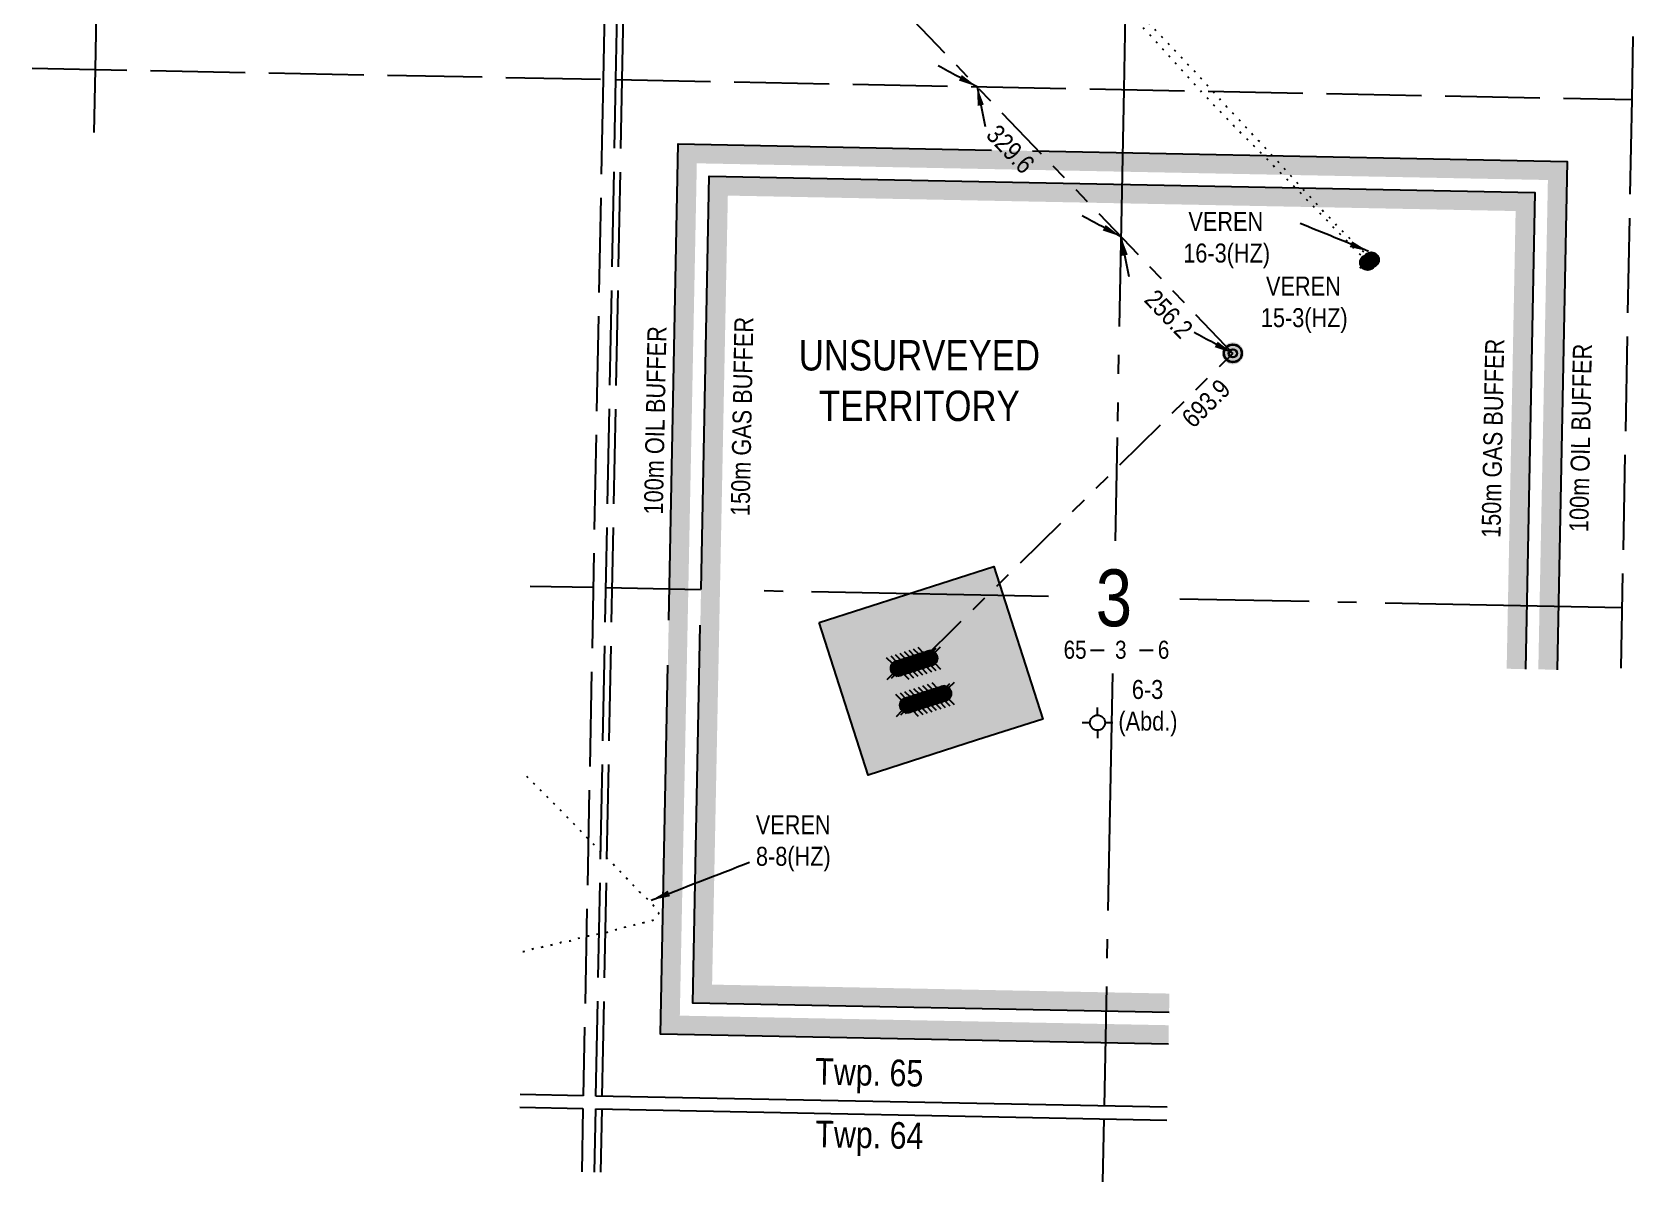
# Model space of a CAD drawing. Extents: x 408473 to 428843, y 6046006 to 6059852.
# Drawn here: x 424690 to 425534, y 6048297 to 6048904 of the extents above; entities that cross this region are included whole.
import ezdxf
from ezdxf.enums import TextEntityAlignment as Align

# ---------------------------------------------------------------- set-up
doc = ezdxf.new("R2010")
doc.units = 0
doc.header["$LTSCALE"] = 5
doc.header["$PDSIZE"] = 0.5
for name, pattern in [('foc-DOT', [1, 0.2, -0.8]), ('foc-DRILLPATH', [14.75, 6, -1.75, 1.75, -1.75, 1.75, -1.75]), ('foc-QUARTERLINE', [33, 25, -3, 2, -3]), ('foc-UNSURVEYED', [12.5, 10, -2.5])]:
    doc.linetypes.add(name, pattern=pattern)
for name, color, linetype in [('10', 1, 'Continuous'), ('9', 3, 'Continuous'), ('ABADATA-DRILL', 8, 'foc-DOT'), ('ABADATA-DRILL-T', 8, 'Continuous'), ('AS-TARGET-GAS', 182, 'Continuous'), ('AS-TARGET-GAS-H', 181, 'Continuous'), ('AS-TARGET-OIL', 146, 'Continuous'), ('AS-TARGET-OIL-H', 131, 'Continuous'), ('D-TXT', 6, 'Continuous'), ('L-BD', 7, 'Continuous'), ('L-MON', 1, 'Continuous'), ('L-SECLBL', 7, 'Continuous'), ('L-SECQ', 8, 'foc-QUARTERLINE'), ('L-SECU', 7, 'Continuous'), ('L-UNS-T', 3, 'Continuous'), ('L-USEC', 7, 'foc-UNSURVEYED'), ('P-BUFFER-PURPLE-T', 187, 'Continuous'), ('P-PDRILLPATH', 12, 'foc-DRILLPATH'), ('P-PROPOSED', 10, 'Continuous'), ('P-PROPOSED-H', 21, 'Continuous')]:
    doc.layers.add(name, color=color, linetype=linetype)
doc.styles.add('80CG', font='ARIALN.TTF', dxfattribs={"height": 10})
doc.styles.add('80L', font='ARIALN.TTF', dxfattribs={"height": 10})
doc.styles.add('SIMPLEX', font='ARIALN.TTF')
doc.dimstyles.new('Compass 5 000', dxfattribs={"dimscale": 5, "dimtxt": 9, "dimasz": 2, "dimexe": 0.2, "dimexo": 0.0625, "dimgap": 0.5, "dimtad": 0, "dimtih": 1, "dimtoh": 1, "dimzin": 0, "dimdsep": 46, "dimtxsty": '80CG', "dimcen": 0.1, "dimse1": 1, "dimse2": 1, "dimclrd": 256, "dimclrt": 256, "dimaunit": 1, "dimadec": 4, "dimazin": 0, "dimtfac": 0.06, "dimtofl": 0, "dimtmove": 0, "dimatfit": 1, "dimfxl": 0.2, "dimtolj": 1, "dimtzin": 0, "dimlwd": -1, "dimarcsym": 0})

# ---------------------------------------------------------------- blocks, each defined once
blk = doc.blocks.new('L-SECLBL')
at = {"layer": '9', "color": 7}
for p, q in [((-5.08, -27.83), (-12.29, -27.83)), ((20.7, -27.83), (13.5, -27.83))]:
    blk.add_line(p, q, dxfattribs=at)
at = {"layer": '10', "color": 2, "style": 'SIMPLEX'}
blk.add_attdef('SEC', text='', height=30, dxfattribs=at).set_placement((0, 0), align=Align.MIDDLE)
at = {"layer": '10', "color": 5, "style": '80L'}
blk.add_attdef('TWP', text='', height=9.5, dxfattribs=at).set_placement((-14.43, -27.37), align=Align.MIDDLE_RIGHT)
blk.add_attdef('RGE', text='', height=9.5, dxfattribs=at).set_placement((3.62, -27.37), align=Align.MIDDLE_CENTER)
blk.add_attdef('MER', text='', height=9.5, dxfattribs=at).set_placement((23.17, -27.37), align=Align.MIDDLE_LEFT)
blk = doc.blocks.new('GABD')
for p, q in [((-0.81, 0), (-1.62, 0)), ((0, 0.81), (0, 1.62)), ((1.62, 0), (0.81, 0)), ((0, -0.81), (0, -1.62))]:
    blk.add_line(p, q)
blk.add_circle((0, 0), 0.8)
blk = doc.blocks.new('plbh')
at = {"layer": 'L-MON'}
h = blk.add_hatch(color=255, dxfattribs=at)
h.dxf.hatch_style = 1
edge = h.paths.add_edge_path()
edge.add_arc((0, 0), 1.16, 0, 360)
h = blk.add_hatch(color=256, dxfattribs=at)
h.dxf.hatch_style = 1
h.paths.add_polyline_path([(0.96, 0, 1), (-0.96, 0, 1)])
h.paths.add_polyline_path([(0.91, 0, 1), (-0.91, 0, 1)], flags=16)
h.paths.add_polyline_path([(0.45, 0, -1), (-0.45, 0, -1)], flags=0)
h = blk.add_hatch(color=256, dxfattribs=at)
h.dxf.hatch_style = 1
h.paths.add_polyline_path([(0.45, 0, 1), (-0.45, 0, 1)])
h.paths.add_polyline_path([(0.4, 0, 1), (-0.4, 0, 1)], flags=16)
at = {"layer": 'L-MON', "color": 240}
for radius in [0.96, 0.91, 0.45, 0.4]:
    blk.add_circle((0, 0), radius, dxfattribs=at)
blk = doc.blocks.new('WC')
at = {"layer": 'L-MON'}
h = blk.add_hatch(color=255, dxfattribs=at)
h.dxf.hatch_style = 1
edge = h.paths.add_edge_path()
edge.add_arc((0, 0), 0.9, 0, 360)
at = {"layer": 'L-MON', "color": 240, "flags": 128}
for points in [[(-0.62, 0.5), (-1.23, 1.12)], [(0.52, 0.61), (1.13, 1.21)], [(-1.18, -1.18), (-0.56, -0.57)], [(1.16, -1.18), (0.56, -0.57)]]:
    blk.add_lwpolyline(points, dxfattribs=at)
at = {"layer": 'L-MON', "color": 240}
for radius in [0.8, 0.373]:
    blk.add_circle((0, 0), radius, dxfattribs=at)

msp = doc.modelspace()

# ---------------------------------------------------------------- hatches: boundary and pattern name
at = {"layer": 'ABADATA-DRILL-T'}
h = msp.add_hatch(color=256, dxfattribs=at)
h.dxf.hatch_style = 1
edge = h.paths.add_edge_path()
edge.add_arc((425394.304, 6048782.409), 4, 0, 360)
h = msp.add_hatch(color=256, dxfattribs=at)
h.dxf.hatch_style = 1
edge = h.paths.add_edge_path()
edge.add_arc((425396.219, 6048783.807), 4, 0, 360)
at = {"layer": 'AS-TARGET-GAS-H'}
h = msp.add_hatch(color=256, dxfattribs=at)
h.dxf.hatch_style = 1
h.paths.add_polyline_path([(425289.737, 6048396.803), (425289.543, 6048386.804), (425038.274, 6048391.731), (425046.982, 6048827.863), (425482.553, 6048819.322), (425477.624, 6048567.928), (425467.626, 6048568.124), (425472.359, 6048809.52), (425056.781, 6048817.669), (425048.472, 6048401.533)], flags=17)
at = {"layer": 'AS-TARGET-OIL-H'}
h = msp.add_hatch(color=256, dxfattribs=at)
h.dxf.hatch_style = 1
h.paths.add_polyline_path([(425289.413, 6048380.106), (425289.218, 6048370.108), (425021.244, 6048375.362), (425030.619, 6048844.887), (425499.577, 6048835.691), (425494.32, 6048567.6), (425484.322, 6048567.796), (425489.383, 6048825.889), (425040.417, 6048834.693), (425031.441, 6048385.164)])
at = {"layer": 'P-PROPOSED-H'}
h = msp.add_hatch(color=256, dxfattribs=at)
h.dxf.hatch_style = 1
h.paths.add_polyline_path([(425104.942, 6048592.47), (425197.04, 6048622.033), (425222.878, 6048541.538), (425188.022, 6048530.397), (425130.766, 6048512.019)])

# ---------------------------------------------------------------- linework, layer by layer
at = {"layer": 'ABADATA-DRILL', "flags": 128}
for points in [[(424869.76, 6049442.308), (424869.76, 6049442.308), (424869.796, 6049442.291), (424869.858, 6049442.253), (424869.934, 6049442.214), (424870.02, 6049442.173), (424870.123, 6049442.117), (424870.191, 6049442.053), (424870.177, 6049441.996), (424870.112, 6049441.941), (424870.037, 6049441.856), (424869.929, 6049441.774), (424869.781, 6049441.711), (424869.603, 6049441.621), (424869.418, 6049441.544), (424869.301, 6049441.53), (424869.231, 6049441.545), (424869.154, 6049441.546), (424869.064, 6049441.538), (424869.005, 6049441.563), (424869, 6049441.639), (424868.994, 6049441.7), (424868.986, 6049441.786), (424868.975, 6049441.91), (424868.957, 6049442.017), (424868.945, 6049442.094), (424868.915, 6049442.268), (424868.901, 6049442.375), (424868.886, 6049442.468), (424868.864, 6049442.539), (424868.848, 6049442.596), (424868.843, 6049442.659), (424868.854, 6049442.722), (424868.872, 6049442.785), (424868.883, 6049442.835), (424868.877, 6049442.879), (424868.875, 6049442.915), (424868.869, 6049442.942), (424868.859, 6049442.972), (424868.853, 6049443.009), (424868.841, 6049443.053), (424868.824, 6049443.06), (424868.826, 6049442.996), (424868.831, 6049442.9), (424868.832, 6049442.8), (424868.844, 6049442.703), (424868.852, 6049442.606), (424868.848, 6049442.556), (424868.84, 6049442.509), (424868.826, 6049442.463), (424868.822, 6049442.456), (424868.765, 6049442.411), (424868.647, 6049442.383), (424868.471, 6049442.377), (424868.237, 6049442.381), (424867.961, 6049442.393), (424867.641, 6049442.41), (424867.272, 6049442.437), (424866.855, 6049442.462), (424866.403, 6049442.491), (424865.926, 6049442.517), (424865.443, 6049442.543), (424864.944, 6049442.596), (424864.412, 6049442.667), (424863.837, 6049442.741), (424863.222, 6049442.833), (424862.561, 6049442.95), (424861.87, 6049443.083), (424861.143, 6049443.224), (424860.376, 6049443.383), (424859.589, 6049443.548), (424858.842, 6049443.703), (424858.114, 6049443.858), (424857.368, 6049444.022), (424856.584, 6049444.194), (424855.771, 6049444.357), (424854.92, 6049444.511), (424854.046, 6049444.671), (424853.176, 6049444.828), (424852.352, 6049444.968), (424850.72, 6049445.203), (424849.031, 6049445.473), (424847.407, 6049445.769), (424845.954, 6049445.994), (424845.292, 6049446.077), (424844.64, 6049446.15), (424843.968, 6049446.217), (424843.27, 6049446.29), (424842.552, 6049446.398), (424841.804, 6049446.543), (424841.041, 6049446.728), (424840.262, 6049446.933), (424839.475, 6049447.135), (424838.679, 6049447.324), (424837.886, 6049447.503), (424837.092, 6049447.676), (424836.292, 6049447.841), (424835.492, 6049448.004), (424834.698, 6049448.173), (424833.872, 6049448.366), (424833.019, 6049448.559), (424832.156, 6049448.75), (424831.316, 6049448.926), (424830.473, 6049449.11), (424829.616, 6049449.3), (424828.763, 6049449.483), (424827.93, 6049449.656), (424827.133, 6049449.819), (424826.356, 6049449.978), (424825.588, 6049450.126), (424824.814, 6049450.261), (424824.01, 6049450.401), (424823.163, 6049450.564), (424822.276, 6049450.738), (424821.356, 6049450.913), (424820.429, 6049451.081), (424819.526, 6049451.239), (424818.632, 6049451.383), (424817.714, 6049451.528), (424816.827, 6049451.669), (424815.886, 6049451.807), (424815.055, 6049451.917), (424814.273, 6049452.016), (424813.479, 6049452.125), (424812.648, 6049452.255), (424811.83, 6049452.391), (424811.053, 6049452.516), (424810.265, 6049452.625), (424809.423, 6049452.735), (424808.545, 6049452.856), (424807.655, 6049452.987), (424806.79, 6049453.117), (424805.952, 6049453.23), (424805.128, 6049453.35), (424804.304, 6049453.476), (424803.496, 6049453.615), (424802.696, 6049453.768), (424801.905, 6049453.917), (424801.128, 6049454.079), (424800.351, 6049454.251), (424799.548, 6049454.43), (424797.918, 6049454.759), (424797.13, 6049454.881), (424796.375, 6049454.976), (424795.613, 6049455.074), (424794.809, 6049455.183), (424794.004, 6049455.296), (424793.243, 6049455.401), (424792.468, 6049455.526), (424791.664, 6049455.672), (424790.827, 6049455.825), (424789.973, 6049455.982), (424789.136, 6049456.135), (424788.339, 6049456.271), (424787.575, 6049456.406), (424786.817, 6049456.534), (424786.288, 6049456.605), (424785.536, 6049456.673), (424784.744, 6049456.725), (424783.895, 6049456.779), (424782.969, 6049456.863), (424781.982, 6049456.99), (424781.001, 6049457.152), (424780.064, 6049457.317), (424779.191, 6049457.485), (424778.347, 6049457.645), (424777.52, 6049457.794), (424776.713, 6049457.94), (424775.922, 6049458.082), (424775.151, 6049458.221), (424774.39, 6049458.346), (424773.633, 6049458.468), (424772.862, 6049458.593), (424772.084, 6049458.725), (424771.313, 6049458.853), (424771.004, 6049458.906), (424770.592, 6049458.968), (424769.933, 6049459.047), (424769.376, 6049459.018), (424768.882, 6049458.835), (424768.399, 6049458.507), (424767.91, 6049458.08), (424767.455, 6049457.619), (424767.055, 6049457.124), (424766.763, 6049456.543), (424766.641, 6049455.938), (424766.634, 6049455.558), (424766.709, 6049454.82), (424766.867, 6049454.047), (424767.101, 6049453.212), (424767.42, 6049452.295), (424767.811, 6049451.331), (424768.277, 6049450.295), (424768.842, 6049449.197), (424769.516, 6049448.023), (424770.285, 6049446.801), (424771.157, 6049445.524), (424772.104, 6049444.182), (424773.107, 6049442.798), (424774.715, 6049440.643), (424776.5, 6049438.334), (424778.4, 6049435.966), (424780.401, 6049433.453), (424781.758, 6049431.732), (424783.146, 6049429.961), (424784.57, 6049428.11), (424786.035, 6049426.164), (424787.539, 6049424.137), (424789.085, 6049422.05), (424790.663, 6049419.881), (424792.269, 6049417.633), (424793.894, 6049415.36), (424795.575, 6049413.033), (424797.263, 6049410.696), (424798.967, 6049408.339), (424800.749, 6049405.877), (424802.466, 6049403.502), (424804.189, 6049401.145), (424805.966, 6049398.753), (424807.782, 6049396.356), (424809.645, 6049393.936), (424811.528, 6049391.502), (424813.44, 6049389.06), (424815.382, 6049386.608), (424817.304, 6049384.176), (424819.253, 6049381.704), (424821.191, 6049379.229), (424823.139, 6049376.753), (424825.108, 6049374.281), (424827.09, 6049371.838), (424829.112, 6049369.391), (424830.161, 6049368.123), (424832.939, 6049364.778), (424834.427, 6049363.005), (424836.05, 6049361.079), (424839.327, 6049357.191), (424842.233, 6049353.753), (424845.35, 6049350.151), (424848.573, 6049346.547), (424851.764, 6049343.023), (424855.031, 6049339.461), (424858.263, 6049335.964), (424861.55, 6049332.422), (424864.802, 6049328.944), (424868.155, 6049325.46), (424871.495, 6049322.074), (424874.891, 6049318.639), (424878.202, 6049315.274), (424881.585, 6049311.823), (424884.876, 6049308.468), (424888.249, 6049305.004), (424891.552, 6049301.578), (424894.897, 6049298.091), (424898.124, 6049294.697), (424901.446, 6049291.184), (424904.666, 6049287.75), (424907.967, 6049284.221), (424911.197, 6049280.797), (424914.504, 6049277.275), (424917.758, 6049273.847), (424921.154, 6049270.406), (424924.489, 6049267.076), (424927.902, 6049263.655), (424931.228, 6049260.342), (424934.654, 6049256.934), (424937.979, 6049253.598), (424941.359, 6049250.144), (424944.616, 6049246.762), (424947.961, 6049243.272), (424951.228, 6049239.881), (424954.591, 6049236.407), (424957.842, 6049233.056), (424961.204, 6049229.586), (424964.45, 6049226.278), (424967.87, 6049222.863), (424971.192, 6049219.554), (424974.598, 6049216.122), (424977.857, 6049212.818), (424981.26, 6049209.387), (424984.572, 6049206.057), (424987.972, 6049202.62), (424991.227, 6049199.308), (424994.61, 6049195.858), (424997.861, 6049192.513), (425001.24, 6049189.056), (425004.545, 6049185.707), (425007.904, 6049182.23), (425011.095, 6049178.856), (425014.413, 6049175.34), (425017.617, 6049171.947), (425020.928, 6049168.427), (425024.112, 6049165.047), (425027.447, 6049161.554), (425030.751, 6049158.185), (425034.154, 6049154.751), (425037.442, 6049151.389), (425040.791, 6049147.905), (425043.999, 6049144.542), (425047.327, 6049141.039), (425050.57, 6049137.618), (425053.895, 6049134.111), (425057.1, 6049130.761), (425060.459, 6049127.287), (425063.654, 6049123.957), (425066.965, 6049120.431), (425070.152, 6049117.055), (425073.508, 6049113.578), (425076.769, 6049110.226), (425080.169, 6049106.789), (425083.503, 6049103.429), (425086.855, 6049099.949), (425090.069, 6049096.548), (425093.377, 6049093.022), (425096.539, 6049089.549), (425099.765, 6049085.952), (425102.898, 6049082.49), (425106.209, 6049078.97), (425109.442, 6049075.549), (425112.727, 6049072.007), (425115.95, 6049068.58), (425119.295, 6049065.09), (425122.577, 6049061.768), (425126.031, 6049058.389), (425129.391, 6049055.139), (425132.855, 6049051.77), (425136.221, 6049048.483), (425139.665, 6049045.095), (425143.01, 6049041.778), (425146.42, 6049038.354), (425149.711, 6049034.978), (425153.053, 6049031.488), (425156.235, 6049028.018), (425159.445, 6049024.408), (425162.557, 6049020.919), (425165.79, 6049017.328), (425168.983, 6049013.878), (425172.345, 6049010.408), (425175.664, 6049007.088), (425181.496, 6049001.396), (425184.967, 6048998.033), (425188.274, 6048994.818), (425191.749, 6048991.459), (425195.113, 6048988.252), (425198.615, 6048984.922), (425201.981, 6048981.675), (425205.442, 6048978.306), (425208.838, 6048975.009), (425212.316, 6048971.653), (425215.7, 6048968.416), (425219.171, 6048965.053), (425222.506, 6048961.75), (425225.933, 6048958.339), (425229.239, 6048955.043), (425232.645, 6048951.615), (425235.947, 6048948.263), (425239.316, 6048944.803), (425242.583, 6048941.414), (425245.942, 6048937.941), (425249.186, 6048934.583), (425252.542, 6048931.106), (425255.807, 6048927.761), (425259.166, 6048924.288), (425262.396, 6048920.867), (425265.697, 6048917.338), (425268.903, 6048913.887), (425272.18, 6048910.335), (425275.366, 6048906.862), (425278.616, 6048903.284), (425281.784, 6048899.804), (425285.048, 6048896.242), (425288.198, 6048892.79), (425291.444, 6048889.212), (425294.596, 6048885.726), (425297.84, 6048882.141), (425300.988, 6048878.662), (425304.222, 6048875.067), (425307.374, 6048871.601), (425310.678, 6048868.076), (425313.942, 6048864.667), (425317.297, 6048861.19), (425320.571, 6048857.805), (425323.937, 6048854.338), (425327.222, 6048850.996), (425330.618, 6048847.559), (425333.854, 6048844.281), (425337.257, 6048840.85), (425340.51, 6048837.562), (425343.893, 6048834.115), (425347.198, 6048830.782), (425350.621, 6048827.371), (425353.907, 6048824.066), (425357.286, 6048820.612), (425360.619, 6048817.172), (425363.978, 6048813.695), (425367.3, 6048810.242), (425370.659, 6048806.766), (425374.008, 6048803.312), (425377.374, 6048799.845), (425380.724, 6048796.435), (425384.121, 6048793.001), (425387.477, 6048789.561), (425389.473, 6048787.475), (425394.304, 6048782.409)], [(424772.853, 6049459.613), (424773.177, 6049458.94), (424774.275, 6049456.645), (424775.478, 6049454.067), (424776.655, 6049451.383), (424777.932, 6049448.344), (424779.27, 6049445.174), (424780.798, 6049441.657), (424782.379, 6049438.131), (424783.997, 6049434.626), (424785.725, 6049431.151), (424787.717, 6049427.658), (424789.958, 6049424.136), (424792.359, 6049420.585), (424794.907, 6049416.927), (424797.551, 6049413.225), (424800.34, 6049409.399), (424803.12, 6049405.637), (424806.05, 6049401.735), (424809.496, 6049397.276), (424812.719, 6049393.309), (424814.364, 6049391.366), (424816.001, 6049389.487), (424819.193, 6049385.85), (424822.388, 6049382.186), (424825.538, 6049378.557), (424828.729, 6049374.893), (424831.892, 6049371.274), (424835.081, 6049367.604), (424838.203, 6049363.951), (424841.397, 6049360.261), (424844.554, 6049356.665), (424847.771, 6049352.958), (424850.939, 6049349.411), (424854.301, 6049345.781), (424857.487, 6049342.298), (424860.856, 6049338.664), (424864.113, 6049335.262), (424867.536, 6049331.648), (424870.961, 6049327.976), (424874.201, 6049324.598), (424877.48, 6049321.3), (424880.993, 6049317.837), (424884.385, 6049314.539), (424887.879, 6049311.14), (424891.304, 6049307.785), (424894.757, 6049304.346), (424898.137, 6049300.949), (424901.553, 6049297.478), (424904.886, 6049294.028), (424908.241, 6049290.528), (424911.556, 6049287.032), (424914.915, 6049283.582), (424918.127, 6049280.405), (424921.776, 6049276.779), (424925.195, 6049273.335), (424928.693, 6049269.775), (424931.968, 6049266.437), (424935.311, 6049263.027), (424938.75, 6049259.548), (424942.082, 6049256.225), (424945.594, 6049252.722), (424948.888, 6049249.377), (424952.356, 6049245.818), (424955.61, 6049242.443), (424959.06, 6049238.851), (424962.284, 6049235.47), (424965.72, 6049231.845), (424968.924, 6049228.452), (424972.145, 6049225.078), (424975.559, 6049221.566), (424978.907, 6049218.17), (424982.356, 6049214.705), (424985.699, 6049211.295), (424989.091, 6049207.791), (424992.417, 6049204.348), (424995.759, 6049200.871), (424999.149, 6049197.424), (425002.576, 6049194.042), (425006.071, 6049190.68), (425009.564, 6049187.414), (425013.135, 6049184.079), (425016.618, 6049180.797), (425020.139, 6049177.42), (425023.574, 6049174.085), (425027.034, 6049170.643), (425030.354, 6049167.267), (425033.799, 6049163.749), (425037.074, 6049160.403), (425040.534, 6049156.818), (425043.725, 6049153.458), (425046.945, 6049150.037), (425050.325, 6049146.443), (425053.554, 6049142.982), (425056.87, 6049139.366), (425060.075, 6049135.846), (425063.348, 6049132.237), (425066.548, 6049128.67), (425069.797, 6049125.026), (425072.974, 6049121.452), (425076.173, 6049117.825), (425079.386, 6049114.218), (425082.616, 6049110.634), (425085.853, 6049107.036), (425089.027, 6049103.48), (425092.272, 6049099.808), (425095.422, 6049096.256), (425098.694, 6049092.584), (425101.832, 6049089.041), (425105.093, 6049085.34), (425108.18, 6049081.815), (425111.471, 6049078.076), (425114.515, 6049074.539), (425117.791, 6049070.764), (425120.897, 6049067.292), (425124.074, 6049063.865), (425127.54, 6049060.286), (425130.815, 6049056.935), (425134.256, 6049053.383), (425137.529, 6049049.981), (425140.973, 6049046.403), (425144.234, 6049043.018), (425147.637, 6049039.443), (425150.89, 6049036.009), (425154.225, 6049032.476), (425157.482, 6049028.941), (425160.743, 6049025.373), (425164.01, 6049021.811), (425167.318, 6049018.275), (425170.707, 6049014.844), (425174.144, 6049011.439), (425177.606, 6049008.074), (425181.065, 6049004.805), (425184.377, 6049001.656), (425188.015, 6048998.137), (425191.306, 6048994.915), (425194.914, 6048991.4), (425198.463, 6048987.933), (425201.782, 6048984.637), (425205.307, 6048981.11), (425208.593, 6048977.828), (425211.912, 6048974.515), (425215.417, 6048971.019), (425218.752, 6048967.686), (425222.217, 6048964.21), (425225.582, 6048960.85), (425229.041, 6048957.405), (425232.439, 6048954.037), (425235.907, 6048950.672), (425239.422, 6048947.358), (425242.924, 6048944.052), (425246.429, 6048940.696), (425249.911, 6048937.363), (425253.405, 6048934.007), (425256.884, 6048930.665), (425260.378, 6048927.312), (425263.82, 6048923.98), (425267.28, 6048920.548), (425270.643, 6048917.138), (425274.045, 6048913.64), (425277.325, 6048910.215), (425280.729, 6048906.657), (425284.009, 6048903.229), (425287.403, 6048899.665), (425290.659, 6048896.237), (425294.049, 6048892.646), (425297.308, 6048889.201), (425300.457, 6048885.862), (425303.872, 6048882.18), (425307.24, 6048878.513), (425310.364, 6048875.108), (425313.539, 6048871.631), (425316.871, 6048867.988), (425320.07, 6048864.511), (425323.43, 6048860.898), (425326.666, 6048857.44), (425330.015, 6048853.844), (425333.247, 6048850.363), (425336.548, 6048846.8), (425339.823, 6048843.275), (425343.117, 6048839.73), (425346.394, 6048836.191), (425349.636, 6048832.67), (425352.932, 6048829.068), (425356.121, 6048825.591), (425359.456, 6048821.944), (425362.589, 6048818.512), (425365.749, 6048815.053), (425369.101, 6048811.429), (425372.338, 6048807.991), (425375.669, 6048804.475), (425379.015, 6048801.005), (425382.39, 6048797.531), (425385.783, 6048794.104), (425390.529, 6048789.426), (425396.219, 6048783.807)], [(424948.64, 6048418.99), (424948.967, 6048419.069), (424949.808, 6048419.303), (424950.74, 6048419.571), (424951.749, 6048419.845), (424952.772, 6048420.118), (424953.79, 6048420.385), (424954.852, 6048420.627), (424955.96, 6048420.845), (424957.047, 6048421.051), (424958.028, 6048421.265), (424959.017, 6048421.496), (424960.078, 6048421.728), (424961.203, 6048421.959), (424962.281, 6048422.192), (424963.292, 6048422.422), (424964.2, 6048422.627), (424965.118, 6048422.846), (424966.102, 6048423.087), (424967.084, 6048423.341), (424968.016, 6048423.599), (424968.935, 6048423.844), (424969.846, 6048424.063), (424970.786, 6048424.258), (424971.746, 6048424.393), (424972.682, 6048424.501), (424973.572, 6048424.7), (424974.451, 6048424.97), (424975.33, 6048425.249), (424976.206, 6048425.529), (424977.051, 6048425.792), (424977.889, 6048426.032), (424978.777, 6048426.268), (424979.779, 6048426.529), (424980.808, 6048426.768), (424981.896, 6048426.99), (424982.96, 6048427.203), (424983.961, 6048427.413), (424985.015, 6048427.609), (424986.233, 6048427.819), (424987.484, 6048428.048), (424988.682, 6048428.284), (424989.817, 6048428.518), (424990.962, 6048428.763), (424992.034, 6048429.002), (424993.058, 6048429.235), (424994.07, 6048429.488), (424995.053, 6048429.769), (424996.001, 6048430.027), (424996.933, 6048430.279), (424997.812, 6048430.532), (424998.663, 6048430.788), (424999.535, 6048431.051), (425000.504, 6048431.306), (425001.422, 6048431.541), (425002.297, 6048431.771), (425003.252, 6048432.009), (425004.294, 6048432.275), (425005.282, 6048432.542), (425006.264, 6048432.806), (425007.28, 6048433.06), (425008.328, 6048433.309), (425009.33, 6048433.563), (425010.319, 6048433.82), (425011.347, 6048434.063), (425012.448, 6048434.305), (425013.52, 6048434.551), (425014.542, 6048434.791), (425015.483, 6048435.029), (425016.368, 6048435.278), (425016.486, 6048435.313), (425017.201, 6048435.562), (425018.005, 6048435.949), (425018.709, 6048436.452), (425019.307, 6048437.064), (425019.784, 6048437.725), (425020.116, 6048438.362), (425020.301, 6048438.935), (425020.317, 6048439.421), (425020.166, 6048439.851), (425020.127, 6048439.919), (425019.92, 6048440.273), (425019.635, 6048440.672), (425019.586, 6048440.729), (425019.273, 6048441.089), (425018.839, 6048441.591), (425018.338, 6048442.208), (425017.804, 6048442.855), (425017.218, 6048443.556), (425016.529, 6048444.32), (425015.703, 6048445.193), (425014.821, 6048446.127), (425013.857, 6048447.13), (425013.291, 6048447.671), (425012.659, 6048448.227), (425011.928, 6048448.858), (425011.099, 6048449.604), (425010.219, 6048450.452), (425009.503, 6048451.179), (425009.281, 6048451.417), (425008.294, 6048452.443), (425007.185, 6048453.542), (425006.008, 6048454.725), (425004.784, 6048456.026), (425003.491, 6048457.442), (425002.094, 6048458.933), (425000.604, 6048460.476), (424999.045, 6048462.097), (424997.418, 6048463.786), (424995.699, 6048465.57), (424993.935, 6048467.402), (424992.128, 6048469.281), (424990.553, 6048470.902), (424990.269, 6048471.195), (424988.406, 6048473.098), (424986.709, 6048474.815), (424986.526, 6048474.999), (424984.597, 6048476.92), (424982.629, 6048478.923), (424981.473, 6048480.126), (424977.954, 6048483.796), (424976.628, 6048485.189), (424974.612, 6048487.285), (424972.556, 6048489.393), (424970.465, 6048491.531), (424968.31, 6048493.7), (424966.113, 6048495.894), (424963.883, 6048498.128), (424961.65, 6048500.376), (424959.934, 6048502.106), (424959.378, 6048502.664), (424957.096, 6048504.966), (424954.811, 6048507.281), (424952.512, 6048509.577), (424950.456, 6048511.613)]]:
    msp.add_lwpolyline(points, dxfattribs=at)
at = {"layer": 'ABADATA-DRILL-T'}
for centre in [(425394.304, 6048782.409), (425396.219, 6048783.807)]:
    msp.add_circle(centre, 4, dxfattribs=at)
for p in [(425396.239, 6048783.853), (425390.532, 6048779.751)]:
    msp.add_point(p, dxfattribs=at)
at = {"layer": 'AS-TARGET-GAS', "flags": 128}
for points in [[(425042.632, 6048609.983), (425046.982, 6048827.863), (425482.553, 6048819.322), (425477.624, 6048567.928)], [(425289.543, 6048386.804), (425038.274, 6048391.731), (425042.255, 6048591.098)]]:
    msp.add_lwpolyline(points, dxfattribs=at)
at = {"layer": 'AS-TARGET-OIL', "flags": 128}
for points in [[(425025.604, 6048593.737), (425030.619, 6048844.887), (425195.877, 6048841.646)], [(425217.505, 6048841.222), (425499.577, 6048835.691), (425494.32, 6048567.6)], [(425289.218, 6048370.108), (425021.244, 6048375.362), (425025.129, 6048569.957)]]:
    msp.add_lwpolyline(points, dxfattribs=at)
at = {"layer": 'L-SECQ', "flags": 128}
for points in [[(424727.552, 6049112.29), (424723.039, 6048884.224)], [(425270.092, 6049101.652), (425265.661, 6048873.584)], [(424723.039, 6048884.224), (424722.379, 6048850.898)], [(425265.661, 6048873.584), (425262.263, 6048698.715)], [(425262.094, 6048690.008), (425261.035, 6048635.521)], [(424985.743, 6048610.913), (424952.416, 6048611.566)], [(425042.441, 6048609.801), (424992.444, 6048610.781)], [(425225.916, 6048606.203), (425066.399, 6048609.331)], [(425528.461, 6048600.271), (425295.185, 6048604.845)], [(425259.676, 6048565.535), (425255.244, 6048337.467)], [(425255.114, 6048330.766), (425254.467, 6048297.439)]]:
    msp.add_lwpolyline(points, dxfattribs=at)
at = {"layer": 'L-SECU', "flags": 128}
for points in [[(424947.028, 6048336.807), (424980.355, 6048336.153)], [(424980.487, 6048342.855), (424947.16, 6048343.508)], [(424987.057, 6048336.022), (425288.441, 6048330.112)], [(425288.571, 6048336.814), (424987.188, 6048342.723)]]:
    msp.add_lwpolyline(points, dxfattribs=at)
at = {"layer": 'L-USEC', "flags": 128}
for points in [[(425001.511, 6049415.085), (424990.999, 6048878.97)], [(424997.7, 6048878.839), (425008.213, 6049414.954)], [(425001.048, 6048878.773), (425011.561, 6049414.888)], [(425534.263, 6048901.657), (425533.621, 6048868.33)], [(424689.712, 6048884.878), (424990.999, 6048878.97)], [(424990.999, 6048878.97), (424980.487, 6048342.855)], [(424987.188, 6048342.723), (424997.7, 6048878.839)], [(424990.536, 6048342.658), (425001.048, 6048878.773)], [(424997.7, 6048878.839), (425533.621, 6048868.33)], [(425533.621, 6048868.33), (425527.819, 6048566.944)], [(424980.355, 6048336.153), (424979.702, 6048302.827)], [(424986.403, 6048302.695), (424987.057, 6048336.022)], [(424989.751, 6048302.629), (424990.405, 6048335.956)]]:
    msp.add_lwpolyline(points, dxfattribs=at)
at = {"layer": 'P-PDRILLPATH'}
for p in [(424690.705, 6049393.5), (425158.569, 6048572.137)]:
    msp.add_line(p, (425323.197, 6048734.478), dxfattribs=at)
at = {"layer": 'P-PROPOSED', "flags": 128}
msp.add_lwpolyline([(425104.942, 6048592.47), (425197.04, 6048622.033), (425222.878, 6048541.538), (425188.013, 6048530.404), (425130.763, 6048512.027)], close=True, dxfattribs=at)

# ---------------------------------------------------------------- block references
at = {"layer": 'ABADATA-DRILL-T', "xscale": 4.997797999999995, "yscale": 4.997797999999995, "zscale": 4.997797999999995}
msp.add_blockref('GABD', (425251.745, 6048539.651), dxfattribs=at)
at = {"layer": 'L-MON'}
for name, p, xscale, yscale, zscale in [('plbh', (425323.197, 6048734.478), 4.997797999999992, 4.997797999999992, 4.997797999999992), ('WC', (425146.673, 6048568.318), 4.997797999999996, 4.997797999999996, 4.997797999999996), ('WC', (425149.052, 6048569.082), 4.997797999999996, 4.997797999999996, 4.997797999999996), ('WC', (425151.431, 6048569.846), 4.997797999999996, 4.997797999999996, 4.997797999999996), ('WC', (425153.811, 6048570.609), 4.997797999999996, 4.997797999999996, 4.997797999999996), ('WC', (425156.19, 6048571.373), 4.997797999999996, 4.997797999999996, 4.997797999999996), ('WC', (425158.569, 6048572.137), 4.997797999999996, 4.997797999999996, 4.997797999999996), ('WC', (425160.949, 6048572.901), 4.997797999999996, 4.997797999999996, 4.997797999999996), ('WC', (425163.328, 6048573.664), 4.997797999999996, 4.997797999999996, 4.997797999999996), ('WC', (425151.593, 6048548.902), 4.997797999999996, 4.997797999999996, 4.997797999999996), ('WC', (425153.972, 6048549.665), 4.997797999999996, 4.997797999999996, 4.997797999999996), ('WC', (425156.352, 6048550.429), 4.997797999999996, 4.997797999999996, 4.997797999999996), ('WC', (425158.731, 6048551.193), 4.997797999999996, 4.997797999999996, 4.997797999999996), ('WC', (425161.11, 6048551.957), 4.997797999999996, 4.997797999999996, 4.997797999999996), ('WC', (425163.49, 6048552.72), 4.997797999999996, 4.997797999999996, 4.997797999999996), ('WC', (425165.869, 6048553.484), 4.997797999999996, 4.997797999999996, 4.997797999999996), ('WC', (425168.248, 6048554.248), 4.997797999999996, 4.997797999999996, 4.997797999999996), ('WC', (425170.628, 6048555.012), 4.997797999999996, 4.997797999999996, 4.997797999999996)]:
    msp.add_blockref(name, p, dxfattribs=dict(at, xscale=xscale, yscale=yscale, zscale=zscale))
at = {"layer": 'L-SECLBL'}
msp.add_blockref('L-SECLBL', (425260.453, 6048605.526), dxfattribs=at).add_auto_attribs({'SEC': '3', 'TWP': '65', 'RGE': '3', 'MER': '6'})

# ---------------------------------------------------------------- texts
at = {"layer": 'ABADATA-DRILL-T', "attachment_point": 1, "style": '80L'}
for s, width, insert, char_height in [('\\pi18.345;VEREN\\P\\pi15.62;16-3(HZ)', 75.13511, (425281.398, 6048809.045), 10), ('\\pi18.345;VEREN\\P\\pi15.62;15-3(HZ)', 75.13511, (425322.329, 6048774.969), 10), ('\\pi7.4955;6-3\\P\\pi0.3943;(Abd.)', 30.58448, (425262.413, 6048562.191), 9.9956), ('\\pi18.345;VEREN\\P\\pi18.42;8-8(HZ)', 75.13511, (425053.179, 6048490.877), 10)]:
    msp.add_mtext_dynamic_manual_height_columns(s, width=width, gutter_width=49.978, heights=[0], dxfattribs=dict(at, insert=insert, char_height=char_height))
at = {"layer": 'AS-TARGET-GAS', "char_height": 10, "attachment_point": 1, "rotation": 88.897209, "style": '80L'}
for insert in [(425058.273, 6048648.777), (425454.339, 6048637.241)]:
    msp.add_mtext_dynamic_manual_height_columns('150m GAS BUFFER', width=107.79021, gutter_width=47.479, heights=[0], dxfattribs=dict(at, insert=insert))
at = {"layer": 'AS-TARGET-OIL', "char_height": 10, "attachment_point": 1, "rotation": 88.876678, "style": '80L'}
for insert in [(425012.435, 6048646.543), (425500.611, 6048637.269)]:
    msp.add_mtext_dynamic_manual_height_columns('\\pi3.0598;100m OIL BUFFER', width=104.04593, gutter_width=47.479, heights=[0], dxfattribs=dict(at, insert=insert))
at = {"layer": 'D-TXT', "color": 3, "char_height": 14, "attachment_point": 1, "rotation": 358.876667, "style": '80L'}
for s, insert in [('Twp. 65', (425103.021, 6048362.825)), ('Twp. 64', (425103.084, 6048329.852))]:
    msp.add_mtext_dynamic_manual_height_columns(s, width=101.35074, gutter_width=47.479, heights=[0], dxfattribs=dict(at, insert=insert))
at = {"layer": 'L-BD', "color": 5, "style": '80L'}
msp.add_text('693.9', height=9.9956, rotation=44.5994, dxfattribs=at).set_placement((425309.01, 6048708.092), align=Align.MIDDLE)
at = {"layer": 'L-UNS-T', "color": 3, "insert": (425157.823, 6048720.003), "char_height": 16, "attachment_point": 5, "style": '80L'}
msp.add_mtext_dynamic_manual_height_columns('UNSURVEYED TERRITORY', width=126.35808, gutter_width=47.479, heights=[0], dxfattribs=at)
at = {"layer": 'P-BUFFER-PURPLE-T', "style": '80L'}
for s, p in [('329.6', (425205.955, 6048842.202)), ('256.2', (425289.403, 6048755.254))]:
    msp.add_text(s, height=9.9956, rotation=313.8232, dxfattribs=at).set_placement(p, align=Align.MIDDLE)

# ---------------------------------------------------------------- leaders
at = {"layer": 'ABADATA-DRILL-T', "path_type": 1}
for points in [[(425394.721, 6048788.273), (425358.656, 6048802.971)], [(425016.381, 6048446.042), (425068.199, 6048466.079)]]:
    msp.add_leader(points, dimstyle='Compass 5 000', override={"dimgap": 0.5, "dimtad": 0}, dxfattribs=at)
at = {"layer": 'P-BUFFER-PURPLE-T', "path_type": 1}
for points in [[(425188.233, 6048875.103), (425167.811, 6048886.042)], [(425188.233, 6048875.103), (425192.454, 6048854.136)], [(425264.153, 6048795.998), (425243.731, 6048806.938)], [(425264.153, 6048795.998), (425268.374, 6048775.031)], [(425323.197, 6048734.478), (425302.774, 6048745.418)]]:
    msp.add_leader(points, dimstyle='Compass 5 000', override={"dimgap": 0.5, "dimtad": 0}, dxfattribs=at)

doc.saveas('drawing.dxf')
